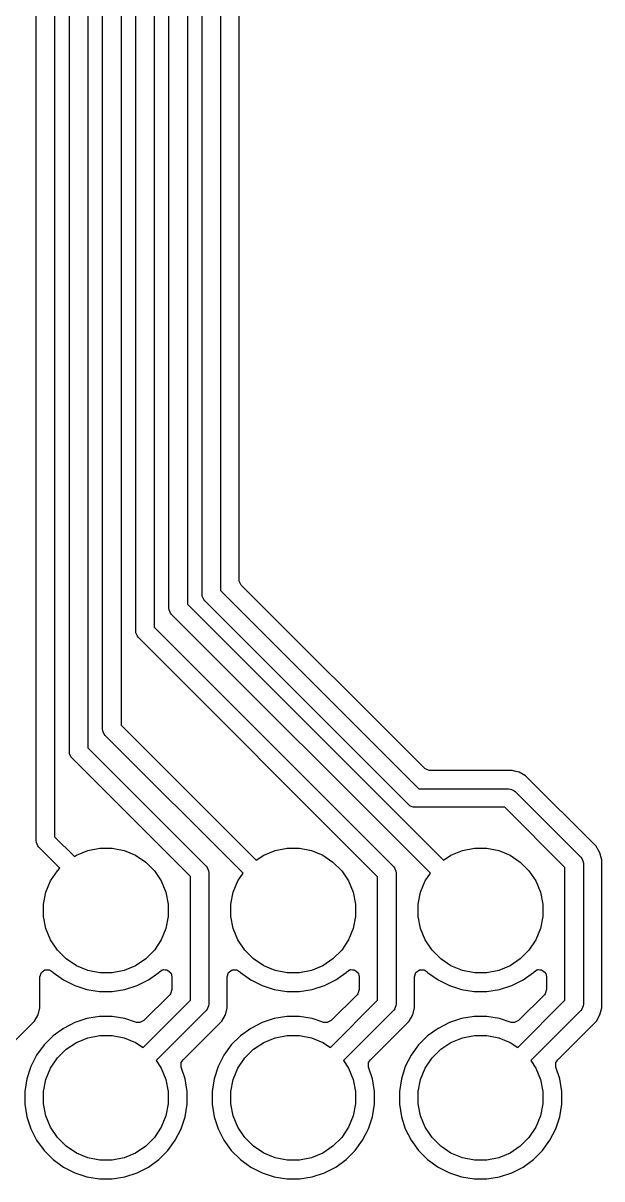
# Model space of a CAD drawing. Extents: x 0 to 130, y -140 to 0.
# Drawn here: x 22.51 to 30.36, y -126.5 to -110.83 of the extents above; entities that cross this region are included whole.
import ezdxf

# ---------------------------------------------------------------- set-up
doc = ezdxf.new("R2010")
doc.units = 0
doc.layers.add('BLACK', color=7, linetype='CONTINUOUS')

msp = doc.modelspace()

# ---------------------------------------------------------------- linework, layer by layer
at = {"layer": 'BLACK', "linetype": 'CONTINUOUS'}
for p, q in [((22.689, -121.914), (22.689, -78.992675)), ((22.939, -79.044451), (22.939, -121.862224)), ((23.139, -120.707649), (23.139, -79.179071)), ((23.389, -79.230846), (23.389, -120.655872)), ((23.589, -120.401), (23.589, -79.365466)), ((23.839, -79.417242), (23.839, -120.349223)), ((24.039, -119.073), (24.039, -79.551862)), ((24.289, -79.603638), (24.289, -119.021223)), ((24.489, -118.761), (24.489, -79.738258)), ((24.739, -79.790034), (24.739, -118.709223)), ((24.939, -118.574604), (24.939, -79.924654)), ((25.189, -79.97643), (25.189, -118.522828)), ((25.4395, -118.378059), (25.4395, -107.275327)), ((25.440719, -118.393546), (25.4395, -118.378059)), ((25.468496, -118.448063), (25.440719, -118.393546)), ((27.952937, -120.932504), (25.468496, -118.448063)), ((24.941402, -118.59899), (24.939, -118.574604)), ((24.960066, -118.64405), (24.941402, -118.59899)), ((24.960071, -118.644055), (24.960066, -118.64405)), ((24.975612, -118.662992), (24.960071, -118.644055)), ((25.189, -118.522828), (27.878172, -121.212)), ((24.491402, -118.785386), (24.489, -118.761)), ((24.510066, -118.830446), (24.491402, -118.785386)), ((24.739, -118.709223), (28.210105, -122.180328)), ((27.738008, -121.425388), (24.975612, -118.662992)), ((24.510071, -118.830451), (24.510066, -118.830446)), ((24.525612, -118.849388), (24.510071, -118.830451)), ((28.033328, -122.357105), (24.525612, -118.849388)), ((24.041402, -119.097386), (24.039, -119.073)), ((24.060066, -119.142446), (24.041402, -119.097386)), ((24.289, -119.021223), (27.532388, -122.264611)), ((24.060071, -119.142451), (24.060066, -119.142446)), ((24.075612, -119.161388), (24.060071, -119.142451)), ((27.319, -122.404776), (24.075612, -119.161388)), ((23.839, -120.349223), (25.670105, -122.180328)), ((23.591402, -120.425386), (23.589, -120.401)), ((23.591402, -120.425387), (23.591402, -120.425386)), ((23.596138, -120.436819), (23.591402, -120.425387)), ((23.610066, -120.470446), (23.596138, -120.436819)), ((23.610071, -120.470451), (23.610066, -120.470446)), ((23.625612, -120.489388), (23.610071, -120.470451)), ((25.493328, -122.357105), (23.625612, -120.489388)), ((23.389, -120.655872), (24.992388, -122.25926)), ((23.141402, -120.732035), (23.139, -120.707649)), ((23.141402, -120.732036), (23.141402, -120.732035)), ((23.146868, -120.745233), (23.141402, -120.732036)), ((23.160066, -120.777095), (23.146868, -120.745233)), ((23.160071, -120.7771), (23.160066, -120.777095)), ((23.175612, -120.796037), (23.160071, -120.7771)), ((24.779, -122.399425), (23.175612, -120.796037)), ((27.96475, -120.942593), (27.952937, -120.932504)), ((28.022941, -120.9615), (27.96475, -120.942593)), ((29.144435, -120.9615), (28.022941, -120.9615)), ((29.144436, -120.9615), (29.144435, -120.9615)), ((29.144438, -120.9615), (29.144436, -120.9615)), ((29.192184, -120.974294), (29.144438, -120.9615)), ((29.192185, -120.974294), (29.192184, -120.974294)), ((29.239934, -120.987088), (29.192185, -120.974294)), ((29.239941, -120.987091), (29.239934, -120.987088)), ((29.325563, -121.036525), (29.239941, -120.987091)), ((29.325563, -121.036526), (29.325563, -121.036525)), ((30.284475, -121.995437), (29.325563, -121.036526)), ((27.878172, -121.212), (29.095, -121.212)), ((29.095, -121.212), (29.119386, -121.214402)), ((29.119386, -121.214402), (29.119387, -121.214402)), ((29.119387, -121.214402), (29.132584, -121.219868)), ((29.132584, -121.219868), (29.164446, -121.233066)), ((29.164446, -121.233066), (29.164451, -121.233071)), ((29.164451, -121.233071), (29.183388, -121.248612)), ((29.183388, -121.248612), (30.072388, -122.137612)), ((27.756944, -121.440928), (27.738008, -121.425388)), ((27.75695, -121.440934), (27.756944, -121.440928)), ((27.788507, -121.454005), (27.75695, -121.440934)), ((27.802009, -121.459598), (27.788507, -121.454005)), ((27.80201, -121.459598), (27.802009, -121.459598)), ((27.826396, -121.462), (27.80201, -121.459598)), ((29.043224, -121.462), (27.826396, -121.462)), ((29.859, -122.277776), (29.043224, -121.462)), ((22.691402, -121.938386), (22.689, -121.914)), ((22.710066, -121.983446), (22.691402, -121.938386)), ((22.939, -121.862224), (23.206235, -122.129459)), ((22.710071, -121.983451), (22.710066, -121.983446)), ((22.725612, -122.002388), (22.710071, -121.983451)), ((23.010965, -122.287741), (22.725612, -122.002388)), ((23.233313, -122.111367), (23.387258, -122.047601)), ((23.387258, -122.047601), (23.550685, -122.015093)), ((23.550685, -122.015093), (23.717315, -122.015093)), ((23.717315, -122.015093), (23.880742, -122.047601)), ((23.880742, -122.047601), (24.034687, -122.111367)), ((25.773313, -122.111367), (25.927258, -122.047601)), ((25.927258, -122.047601), (26.090685, -122.015093)), ((26.090685, -122.015093), (26.257315, -122.015093)), ((26.257315, -122.015093), (26.420742, -122.047601)), ((26.420742, -122.047601), (26.574687, -122.111367)), ((28.313313, -122.111367), (28.467258, -122.047601)), ((28.467258, -122.047601), (28.630685, -122.015093)), ((28.630685, -122.015093), (28.797315, -122.015093)), ((28.797315, -122.015093), (28.960742, -122.047601)), ((28.960742, -122.047601), (29.114687, -122.111367)), ((30.293191, -122.010535), (30.284475, -121.995437)), ((30.299573, -122.021587), (30.293191, -122.010535)), ((30.310203, -122.04), (30.299573, -122.021587)), ((30.33391, -122.081062), (30.310203, -122.04)), ((30.33391, -122.081063), (30.33391, -122.081062)), ((30.355281, -122.160821), (30.33391, -122.081063)), ((23.206235, -122.129459), (23.233313, -122.111367)), ((24.034687, -122.111367), (24.173234, -122.203941)), ((24.173234, -122.203941), (24.291059, -122.321766)), ((24.992388, -122.25926), (25.007933, -122.278202)), ((25.670105, -122.180328), (25.773313, -122.111367)), ((26.574687, -122.111367), (26.713234, -122.203941)), ((26.713234, -122.203941), (26.831059, -122.321766)), ((28.210105, -122.180328), (28.313313, -122.111367)), ((29.114687, -122.111367), (29.253234, -122.203941)), ((29.253234, -122.203941), (29.371059, -122.321766)), ((30.072388, -122.137612), (30.087928, -122.156548)), ((30.087928, -122.156548), (30.087934, -122.156554)), ((30.087934, -122.156554), (30.106598, -122.201614)), ((30.106598, -122.201614), (30.109, -122.226)), ((30.109, -122.226), (30.109, -124.131)), ((30.3595, -122.176565), (30.355281, -122.160821)), ((30.3595, -124.180435), (30.3595, -122.176565)), ((22.884367, -122.460313), (22.976941, -122.321766)), ((22.976941, -122.321766), (23.010965, -122.287741)), ((24.291059, -122.321766), (24.383633, -122.460313)), ((24.779, -124.079223), (24.779, -122.399425)), ((25.007933, -122.278202), (25.007934, -122.278203)), ((25.007934, -122.278203), (25.026598, -122.323263)), ((25.026598, -122.323263), (25.029, -122.347649)), ((25.029, -122.347649), (25.029, -124.131)), ((25.424367, -122.460313), (25.493328, -122.357105)), ((26.831059, -122.321766), (26.923633, -122.460313)), ((27.319, -124.079223), (27.319, -122.404776)), ((27.532388, -122.264611), (27.547933, -122.283553)), ((27.547933, -122.283553), (27.547934, -122.283554)), ((27.547934, -122.283554), (27.553438, -122.296842)), ((27.553438, -122.296842), (27.566019, -122.327217)), ((27.566019, -122.327217), (27.566598, -122.328614)), ((27.566598, -122.328614), (27.569, -122.353)), ((27.569, -122.353), (27.569, -124.131)), ((27.964367, -122.460313), (28.033328, -122.357105)), ((29.371059, -122.321766), (29.463633, -122.460313)), ((29.859, -124.079223), (29.859, -122.277776)), ((22.820601, -122.614258), (22.884367, -122.460313)), ((24.383633, -122.460313), (24.447399, -122.614258)), ((25.360601, -122.614258), (25.424367, -122.460313)), ((26.923633, -122.460313), (26.987399, -122.614258)), ((27.900601, -122.614258), (27.964367, -122.460313)), ((29.463633, -122.460313), (29.527399, -122.614258)), ((22.788093, -122.777685), (22.820601, -122.614258)), ((24.447399, -122.614258), (24.479907, -122.777685)), ((25.328093, -122.777685), (25.360601, -122.614258)), ((26.987399, -122.614258), (27.019907, -122.777685)), ((27.868093, -122.777685), (27.900601, -122.614258)), ((29.527399, -122.614258), (29.559907, -122.777685)), ((22.788093, -122.944315), (22.788093, -122.777685)), ((24.479907, -122.777685), (24.479907, -122.944315)), ((25.328093, -122.944315), (25.328093, -122.777685)), ((27.019907, -122.777685), (27.019907, -122.944315)), ((27.868093, -122.944315), (27.868093, -122.777685)), ((29.559907, -122.777685), (29.559907, -122.944315)), ((22.820601, -123.107742), (22.788093, -122.944315)), ((24.479907, -122.944315), (24.447399, -123.107742)), ((25.360601, -123.107742), (25.328093, -122.944315)), ((27.019907, -122.944315), (26.987399, -123.107742)), ((27.900601, -123.107742), (27.868093, -122.944315)), ((29.559907, -122.944315), (29.527399, -123.107742)), ((22.884367, -123.261687), (22.820601, -123.107742)), ((24.447399, -123.107742), (24.383633, -123.261687)), ((25.424367, -123.261687), (25.360601, -123.107742)), ((26.987399, -123.107742), (26.923633, -123.261687)), ((27.964367, -123.261687), (27.900601, -123.107742)), ((29.527399, -123.107742), (29.463633, -123.261687)), ((22.976941, -123.400234), (22.884367, -123.261687)), ((24.383633, -123.261687), (24.291059, -123.400234)), ((25.516941, -123.400234), (25.424367, -123.261687)), ((26.923633, -123.261687), (26.831059, -123.400234)), ((28.056941, -123.400234), (27.964367, -123.261687)), ((29.463633, -123.261687), (29.371059, -123.400234)), ((23.094766, -123.518059), (22.976941, -123.400234)), ((24.291059, -123.400234), (24.173234, -123.518059)), ((25.634766, -123.518059), (25.516941, -123.400234)), ((26.831059, -123.400234), (26.713234, -123.518059)), ((28.174766, -123.518059), (28.056941, -123.400234)), ((29.371059, -123.400234), (29.253234, -123.518059)), ((22.758407, -123.703658), (22.807907, -123.667694)), ((22.807907, -123.667694), (22.869093, -123.667694)), ((22.869093, -123.667694), (22.908501, -123.691843)), ((23.233313, -123.610633), (23.094766, -123.518059)), ((23.387258, -123.674399), (23.233313, -123.610633)), ((24.034687, -123.610633), (23.880742, -123.674399)), ((24.173234, -123.518059), (24.034687, -123.610633)), ((24.380151, -123.68132), (24.398907, -123.667694)), ((24.398907, -123.667694), (24.406896, -123.667694)), ((24.406896, -123.667694), (24.414013, -123.664068)), ((24.414013, -123.664068), (24.436908, -123.667694)), ((24.436908, -123.667694), (24.460093, -123.667694)), ((24.460093, -123.667694), (24.466555, -123.672389)), ((25.298407, -123.703658), (25.347907, -123.667694)), ((25.347907, -123.667694), (25.409093, -123.667694)), ((25.409093, -123.667694), (25.448501, -123.691843)), ((25.773313, -123.610633), (25.634766, -123.518059)), ((25.927258, -123.674399), (25.773313, -123.610633)), ((26.574687, -123.610633), (26.420742, -123.674399)), ((26.713234, -123.518059), (26.574687, -123.610633)), ((26.920151, -123.68132), (26.938907, -123.667694)), ((26.938907, -123.667694), (26.946896, -123.667694)), ((26.946896, -123.667694), (26.954013, -123.664068)), ((26.954013, -123.664068), (26.976908, -123.667694)), ((26.976908, -123.667694), (27.000093, -123.667694)), ((27.000093, -123.667694), (27.006555, -123.672389)), ((27.838407, -123.703658), (27.887907, -123.667694)), ((27.887907, -123.667694), (27.949093, -123.667694)), ((27.949093, -123.667694), (27.988501, -123.691843)), ((28.313313, -123.610633), (28.174766, -123.518059)), ((28.467258, -123.674399), (28.313313, -123.610633)), ((29.114687, -123.610633), (28.960742, -123.674399)), ((29.253234, -123.518059), (29.114687, -123.610633)), ((29.460151, -123.68132), (29.478907, -123.667694)), ((29.478907, -123.667694), (29.486896, -123.667694)), ((29.486896, -123.667694), (29.494013, -123.664068)), ((29.494013, -123.664068), (29.516908, -123.667694)), ((29.516908, -123.667694), (29.540093, -123.667694)), ((29.540093, -123.667694), (29.546555, -123.672389)), ((22.7395, -123.761849), (22.758407, -123.703658)), ((22.7395, -124.180435), (22.7395, -123.761849)), ((22.908501, -123.691843), (22.917072, -123.700414)), ((22.917072, -123.700414), (23.057212, -123.802232)), ((23.057212, -123.802232), (23.211555, -123.880873)), ((23.550685, -123.706907), (23.387258, -123.674399)), ((23.717315, -123.706907), (23.550685, -123.706907)), ((23.880742, -123.674399), (23.717315, -123.706907)), ((24.056445, -123.880873), (24.210788, -123.802232)), ((24.210788, -123.802232), (24.350928, -123.700414)), ((24.350928, -123.700414), (24.359498, -123.691843)), ((24.359498, -123.691843), (24.380151, -123.68132)), ((24.466555, -123.672389), (24.474445, -123.673639)), ((24.474445, -123.673639), (24.490836, -123.69003)), ((24.490836, -123.69003), (24.509593, -123.703658)), ((24.509593, -123.703658), (24.512061, -123.711255)), ((24.512061, -123.711255), (24.51771, -123.716904)), ((24.51771, -123.716904), (24.5285, -123.761849)), ((24.5285, -123.761849), (24.5285, -123.934455)), ((25.2795, -123.761849), (25.298407, -123.703658)), ((25.2795, -124.180435), (25.2795, -123.761849)), ((25.448501, -123.691843), (25.457072, -123.700414)), ((25.457072, -123.700414), (25.597212, -123.802232)), ((25.597212, -123.802232), (25.751555, -123.880873)), ((26.090685, -123.706907), (25.927258, -123.674399)), ((26.257315, -123.706907), (26.090685, -123.706907)), ((26.420742, -123.674399), (26.257315, -123.706907)), ((26.596445, -123.880873), (26.750788, -123.802232)), ((26.750788, -123.802232), (26.890928, -123.700414)), ((26.890928, -123.700414), (26.899498, -123.691843)), ((26.899498, -123.691843), (26.920151, -123.68132)), ((27.006555, -123.672389), (27.014445, -123.673639)), ((27.014445, -123.673639), (27.030836, -123.69003)), ((27.030836, -123.69003), (27.049593, -123.703658)), ((27.049593, -123.703658), (27.052061, -123.711255)), ((27.052061, -123.711255), (27.05771, -123.716904)), ((27.05771, -123.716904), (27.0685, -123.761849)), ((27.0685, -123.761849), (27.0685, -123.934455)), ((27.8195, -123.761849), (27.838407, -123.703658)), ((27.8195, -124.180435), (27.8195, -123.761849)), ((27.988501, -123.691843), (27.997072, -123.700414)), ((27.997072, -123.700414), (28.137212, -123.802232)), ((28.137212, -123.802232), (28.291555, -123.880873)), ((28.630685, -123.706907), (28.467258, -123.674399)), ((28.797315, -123.706907), (28.630685, -123.706907)), ((28.960742, -123.674399), (28.797315, -123.706907)), ((29.136445, -123.880873), (29.290788, -123.802232)), ((29.290788, -123.802232), (29.430928, -123.700414)), ((29.430928, -123.700414), (29.439498, -123.691843)), ((29.439498, -123.691843), (29.460151, -123.68132)), ((29.546555, -123.672389), (29.554445, -123.673639)), ((29.554445, -123.673639), (29.570836, -123.69003)), ((29.570836, -123.69003), (29.589593, -123.703658)), ((29.589593, -123.703658), (29.592061, -123.711255)), ((29.592061, -123.711255), (29.59771, -123.716904)), ((29.59771, -123.716904), (29.6085, -123.761849)), ((29.6085, -123.761849), (29.6085, -123.934455)), ((23.211555, -123.880873), (23.211557, -123.880873)), ((23.211557, -123.880873), (23.211558, -123.880874)), ((23.211558, -123.880874), (23.211561, -123.880876)), ((23.211561, -123.880876), (23.376293, -123.934401)), ((23.376293, -123.934401), (23.376297, -123.934402)), ((23.376297, -123.934402), (23.547386, -123.9615)), ((23.547386, -123.9615), (23.547389, -123.9615)), ((23.547389, -123.9615), (23.720614, -123.9615)), ((23.720614, -123.9615), (23.891702, -123.934402)), ((23.891702, -123.934402), (23.891706, -123.934401)), ((23.891706, -123.934401), (24.056438, -123.880876)), ((24.056438, -123.880876), (24.05644, -123.880874)), ((24.05644, -123.880874), (24.056445, -123.880873)), ((24.5285, -123.934455), (24.509593, -123.992646)), ((25.751555, -123.880873), (25.751557, -123.880873)), ((25.751557, -123.880873), (25.751558, -123.880874)), ((25.751558, -123.880874), (25.751561, -123.880876)), ((25.751561, -123.880876), (25.916293, -123.934401)), ((25.916293, -123.934401), (25.916297, -123.934402)), ((25.916297, -123.934402), (26.087386, -123.9615)), ((26.087386, -123.9615), (26.087389, -123.9615)), ((26.087389, -123.9615), (26.260614, -123.9615)), ((26.260614, -123.9615), (26.431702, -123.934402)), ((26.431702, -123.934402), (26.431706, -123.934401)), ((26.431706, -123.934401), (26.596438, -123.880876)), ((26.596438, -123.880876), (26.59644, -123.880874)), ((26.59644, -123.880874), (26.596445, -123.880873)), ((27.0685, -123.934455), (27.049593, -123.992646)), ((28.291555, -123.880873), (28.291557, -123.880873)), ((28.291557, -123.880873), (28.291558, -123.880874)), ((28.291558, -123.880874), (28.291561, -123.880876)), ((28.291561, -123.880876), (28.456293, -123.934401)), ((28.456293, -123.934401), (28.456297, -123.934402)), ((28.456297, -123.934402), (28.627386, -123.9615)), ((28.627386, -123.9615), (28.627389, -123.9615)), ((28.627389, -123.9615), (28.800614, -123.9615)), ((28.800614, -123.9615), (28.971702, -123.934402)), ((28.971702, -123.934402), (28.971706, -123.934401)), ((28.971706, -123.934401), (29.136438, -123.880876)), ((29.136438, -123.880876), (29.13644, -123.880874)), ((29.13644, -123.880874), (29.136445, -123.880873)), ((29.6085, -123.934455), (29.589593, -123.992646)), ((24.137895, -124.720328), (24.779, -124.079223)), ((24.499503, -124.004459), (24.149451, -124.35451)), ((24.509593, -123.992646), (24.499503, -124.004459)), ((25.029, -124.131), (25.026598, -124.155386)), ((26.677895, -124.720328), (27.319, -124.079223)), ((27.039503, -124.004459), (26.689451, -124.35451)), ((27.049593, -123.992646), (27.039503, -124.004459)), ((27.569, -124.131), (27.566598, -124.155386)), ((29.217895, -124.720328), (29.859, -124.079223)), ((29.579503, -124.004459), (29.229451, -124.35451)), ((29.589593, -123.992646), (29.579503, -124.004459)), ((30.109, -124.131), (30.106598, -124.155386)), ((22.664475, -124.361562), (22.71391, -124.275938)), ((22.71391, -124.275938), (22.7395, -124.180435)), ((24.992388, -124.219389), (24.314671, -124.897104)), ((25.007933, -124.200447), (24.992388, -124.219389)), ((25.007934, -124.200446), (25.007933, -124.200447)), ((25.026598, -124.155386), (25.007934, -124.200446)), ((25.204475, -124.361562), (25.25391, -124.275938)), ((25.25391, -124.275938), (25.2795, -124.180435)), ((27.532388, -124.219389), (26.854671, -124.897104)), ((27.547933, -124.200447), (27.532388, -124.219389)), ((27.547934, -124.200446), (27.547933, -124.200447)), ((27.566598, -124.155386), (27.547934, -124.200446)), ((27.744475, -124.361562), (27.79391, -124.275938)), ((27.79391, -124.275938), (27.8195, -124.180435)), ((30.072388, -124.219389), (29.394671, -124.897104)), ((30.087933, -124.200447), (30.072388, -124.219389)), ((30.087934, -124.200446), (30.087933, -124.200447)), ((30.106598, -124.155386), (30.087934, -124.200446)), ((30.284475, -124.361562), (30.33391, -124.275938)), ((30.33391, -124.275938), (30.3595, -124.180435)), ((22.14049, -124.885546), (22.664475, -124.361563)), ((22.664474, -124.361563), (22.664475, -124.361562)), ((22.664475, -124.361563), (22.664474, -124.361563)), ((23.211558, -124.381125), (23.057214, -124.459766)), ((23.211561, -124.381123), (23.211558, -124.381125)), ((23.376293, -124.327598), (23.211561, -124.381123)), ((23.376297, -124.327597), (23.376293, -124.327598)), ((23.547386, -124.3005), (23.376297, -124.327597)), ((23.547389, -124.3005), (23.547386, -124.3005)), ((23.720611, -124.3005), (23.547389, -124.3005)), ((23.720614, -124.3005), (23.720611, -124.3005)), ((23.891702, -124.327597), (23.720614, -124.3005)), ((23.891706, -124.327598), (23.891702, -124.327597)), ((24.048855, -124.37866), (23.891706, -124.327598)), ((24.094935, -124.382287), (24.048855, -124.37866)), ((24.149451, -124.35451), (24.094935, -124.382287)), ((24.68049, -124.885546), (25.204475, -124.361563)), ((25.204474, -124.361563), (25.204475, -124.361562)), ((25.204475, -124.361563), (25.204474, -124.361563)), ((25.751558, -124.381125), (25.597214, -124.459766)), ((25.751561, -124.381123), (25.751558, -124.381125)), ((25.916293, -124.327598), (25.751561, -124.381123)), ((25.916297, -124.327597), (25.916293, -124.327598)), ((26.087386, -124.3005), (25.916297, -124.327597)), ((26.087389, -124.3005), (26.087386, -124.3005)), ((26.260611, -124.3005), (26.087389, -124.3005)), ((26.260614, -124.3005), (26.260611, -124.3005)), ((26.431702, -124.327597), (26.260614, -124.3005)), ((26.431706, -124.327598), (26.431702, -124.327597)), ((26.588855, -124.37866), (26.431706, -124.327598)), ((26.634935, -124.382287), (26.588855, -124.37866)), ((26.689451, -124.35451), (26.634935, -124.382287)), ((27.22049, -124.885546), (27.744475, -124.361563)), ((27.744474, -124.361563), (27.744475, -124.361562)), ((27.744475, -124.361563), (27.744474, -124.361563)), ((28.291558, -124.381125), (28.137214, -124.459766)), ((28.291561, -124.381123), (28.291558, -124.381125)), ((28.456293, -124.327598), (28.291561, -124.381123)), ((28.456297, -124.327597), (28.456293, -124.327598)), ((28.627386, -124.3005), (28.456297, -124.327597)), ((28.627389, -124.3005), (28.627386, -124.3005)), ((28.800611, -124.3005), (28.627389, -124.3005)), ((28.800614, -124.3005), (28.800611, -124.3005)), ((28.971702, -124.327597), (28.800614, -124.3005)), ((28.971706, -124.327598), (28.971702, -124.327597)), ((29.128855, -124.37866), (28.971706, -124.327598)), ((29.174935, -124.382287), (29.128855, -124.37866)), ((29.229451, -124.35451), (29.174935, -124.382287)), ((29.76049, -124.885546), (30.284475, -124.361563)), ((30.284474, -124.361563), (30.284475, -124.361562)), ((30.284475, -124.361563), (30.284474, -124.361563)), ((22.917073, -124.561585), (22.794585, -124.684073)), ((23.057214, -124.459766), (22.917073, -124.561585)), ((23.233313, -124.651367), (23.387258, -124.587601)), ((23.387258, -124.587601), (23.550685, -124.555093)), ((23.550685, -124.555093), (23.717315, -124.555093)), ((23.717315, -124.555093), (23.880742, -124.587601)), ((23.880742, -124.587601), (24.034687, -124.651367)), ((25.457073, -124.561585), (25.334585, -124.684073)), ((25.597214, -124.459766), (25.457073, -124.561585)), ((25.773313, -124.651367), (25.927258, -124.587601)), ((25.927258, -124.587601), (26.090685, -124.555093)), ((26.090685, -124.555093), (26.257315, -124.555093)), ((26.257315, -124.555093), (26.420742, -124.587601)), ((26.420742, -124.587601), (26.574687, -124.651367)), ((27.997073, -124.561585), (27.874585, -124.684073)), ((28.137214, -124.459766), (27.997073, -124.561585)), ((28.313313, -124.651367), (28.467258, -124.587601)), ((28.467258, -124.587601), (28.630685, -124.555093)), ((28.630685, -124.555093), (28.797315, -124.555093)), ((28.797315, -124.555093), (28.960742, -124.587601)), ((28.960742, -124.587601), (29.114687, -124.651367)), ((22.794585, -124.684073), (22.692766, -124.824214)), ((22.976941, -124.861766), (23.094766, -124.743941)), ((23.094766, -124.743941), (23.233313, -124.651367)), ((24.034687, -124.651367), (24.137895, -124.720328)), ((25.334585, -124.684073), (25.232766, -124.824214)), ((25.516941, -124.861766), (25.634766, -124.743941)), ((25.634766, -124.743941), (25.773313, -124.651367)), ((26.574687, -124.651367), (26.677895, -124.720328)), ((27.874585, -124.684073), (27.772766, -124.824214)), ((28.056941, -124.861766), (28.174766, -124.743941)), ((28.174766, -124.743941), (28.313313, -124.651367)), ((29.114687, -124.651367), (29.217895, -124.720328)), ((22.692766, -124.824214), (22.614125, -124.978558)), ((22.884367, -125.000313), (22.976941, -124.861766)), ((24.314671, -124.897104), (24.383633, -125.000313)), ((24.656338, -124.924958), (24.68049, -124.885546)), ((24.656339, -124.986143), (24.656338, -124.924958)), ((25.232766, -124.824214), (25.154125, -124.978558)), ((25.424367, -125.000313), (25.516941, -124.861766)), ((26.854671, -124.897104), (26.923633, -125.000313)), ((27.196338, -124.924958), (27.22049, -124.885546)), ((27.196339, -124.986143), (27.196338, -124.924958)), ((27.772766, -124.824214), (27.694125, -124.978558)), ((27.964367, -125.000313), (28.056941, -124.861766)), ((29.394671, -124.897104), (29.463633, -125.000313)), ((29.736338, -124.924958), (29.76049, -124.885546)), ((29.736339, -124.986143), (29.736338, -124.924958)), ((22.614123, -124.978561), (22.560598, -125.143293)), ((22.614125, -124.978558), (22.614123, -124.978561)), ((22.820601, -125.154258), (22.884367, -125.000313)), ((24.383633, -125.000313), (24.447399, -125.154258)), ((24.707401, -125.143293), (24.656339, -124.986143)), ((25.154123, -124.978561), (25.100598, -125.143293)), ((25.154125, -124.978558), (25.154123, -124.978561)), ((25.360601, -125.154258), (25.424367, -125.000313)), ((26.923633, -125.000313), (26.987399, -125.154258)), ((27.247401, -125.143293), (27.196339, -124.986143)), ((27.694123, -124.978561), (27.640598, -125.143293)), ((27.694125, -124.978558), (27.694123, -124.978561)), ((27.900601, -125.154258), (27.964367, -125.000313)), ((29.463633, -125.000313), (29.527399, -125.154258)), ((29.787401, -125.143293), (29.736339, -124.986143)), ((22.560597, -125.143297), (22.5335, -125.314385)), ((22.560598, -125.143293), (22.560597, -125.143297)), ((22.788093, -125.317685), (22.820601, -125.154258)), ((24.447399, -125.154258), (24.479907, -125.317685)), ((24.707402, -125.143297), (24.707401, -125.143293)), ((24.7345, -125.314385), (24.707402, -125.143297)), ((25.100597, -125.143297), (25.0735, -125.314385)), ((25.100598, -125.143293), (25.100597, -125.143297)), ((25.328093, -125.317685), (25.360601, -125.154258)), ((26.987399, -125.154258), (27.019907, -125.317685)), ((27.247402, -125.143297), (27.247401, -125.143293)), ((27.2745, -125.314385), (27.247402, -125.143297)), ((27.640597, -125.143297), (27.6135, -125.314385)), ((27.640598, -125.143293), (27.640597, -125.143297)), ((27.868093, -125.317685), (27.900601, -125.154258)), ((29.527399, -125.154258), (29.559907, -125.317685)), ((29.787402, -125.143297), (29.787401, -125.143293)), ((29.8145, -125.314385), (29.787402, -125.143297)), ((22.5335, -125.314385), (22.5335, -125.487614)), ((22.788093, -125.484315), (22.788093, -125.317685)), ((24.479907, -125.317685), (24.479907, -125.484315)), ((24.7345, -125.487614), (24.7345, -125.314385)), ((25.0735, -125.314385), (25.0735, -125.487614)), ((25.328093, -125.484315), (25.328093, -125.317685)), ((27.019907, -125.317685), (27.019907, -125.484315)), ((27.2745, -125.487614), (27.2745, -125.314385)), ((27.6135, -125.314385), (27.6135, -125.487614)), ((27.868093, -125.484315), (27.868093, -125.317685)), ((29.559907, -125.317685), (29.559907, -125.484315)), ((29.8145, -125.487614), (29.8145, -125.314385)), ((22.5335, -125.487614), (22.560597, -125.658702)), ((22.820601, -125.647742), (22.788093, -125.484315)), ((24.479907, -125.484315), (24.447399, -125.647742)), ((24.707402, -125.658702), (24.7345, -125.487614)), ((25.0735, -125.487614), (25.100597, -125.658702)), ((25.360601, -125.647742), (25.328093, -125.484315)), ((27.019907, -125.484315), (26.987399, -125.647742)), ((27.247402, -125.658702), (27.2745, -125.487614)), ((27.6135, -125.487614), (27.640597, -125.658702)), ((27.900601, -125.647742), (27.868093, -125.484315)), ((29.559907, -125.484315), (29.527399, -125.647742)), ((29.787402, -125.658702), (29.8145, -125.487614)), ((22.560597, -125.658702), (22.560598, -125.658706)), ((22.560598, -125.658706), (22.614123, -125.823438)), ((22.884367, -125.801687), (22.820601, -125.647742)), ((24.447399, -125.647742), (24.383633, -125.801687)), ((24.653876, -125.823438), (24.707401, -125.658706)), ((24.707401, -125.658706), (24.707402, -125.658702)), ((25.100597, -125.658702), (25.100598, -125.658706)), ((25.100598, -125.658706), (25.154123, -125.823438)), ((25.424367, -125.801687), (25.360601, -125.647742)), ((26.987399, -125.647742), (26.923633, -125.801687)), ((27.193876, -125.823438), (27.247401, -125.658706)), ((27.247401, -125.658706), (27.247402, -125.658702)), ((27.640597, -125.658702), (27.640598, -125.658706)), ((27.640598, -125.658706), (27.694123, -125.823438)), ((27.964367, -125.801687), (27.900601, -125.647742)), ((29.527399, -125.647742), (29.463633, -125.801687)), ((29.733876, -125.823438), (29.787401, -125.658706)), ((29.787401, -125.658706), (29.787402, -125.658702)), ((22.614123, -125.823438), (22.614125, -125.823441)), ((22.614125, -125.823441), (22.691156, -125.974626)), ((22.976941, -125.940234), (22.884367, -125.801687)), ((24.383633, -125.801687), (24.291059, -125.940234)), ((24.575232, -125.977788), (24.653873, -125.823445)), ((24.653873, -125.823445), (24.653874, -125.82344)), ((24.653874, -125.82344), (24.653876, -125.823438)), ((25.154123, -125.823438), (25.154125, -125.823441)), ((25.154125, -125.823441), (25.231156, -125.974626)), ((25.516941, -125.940234), (25.424367, -125.801687)), ((26.923633, -125.801687), (26.831059, -125.940234)), ((27.115232, -125.977788), (27.193873, -125.823445)), ((27.193873, -125.823445), (27.193874, -125.82344)), ((27.193874, -125.82344), (27.193876, -125.823438)), ((27.694123, -125.823438), (27.694125, -125.823441)), ((27.694125, -125.823441), (27.771156, -125.974626)), ((28.056941, -125.940234), (27.964367, -125.801687)), ((29.463633, -125.801687), (29.371059, -125.940234)), ((29.655232, -125.977788), (29.733873, -125.823445)), ((29.733873, -125.823445), (29.733874, -125.82344)), ((29.733874, -125.82344), (29.733876, -125.823438)), ((22.691156, -125.974626), (22.692768, -125.977788)), ((22.692768, -125.977788), (22.794586, -126.117928)), ((23.094766, -126.058059), (22.976941, -125.940234)), ((24.291059, -125.940234), (24.173234, -126.058059)), ((24.473414, -126.117928), (24.575232, -125.977788)), ((25.231156, -125.974626), (25.232768, -125.977788)), ((25.232768, -125.977788), (25.334586, -126.117928)), ((25.634766, -126.058059), (25.516941, -125.940234)), ((26.831059, -125.940234), (26.713234, -126.058059)), ((27.013414, -126.117928), (27.115232, -125.977788)), ((27.771156, -125.974626), (27.772768, -125.977788)), ((27.772768, -125.977788), (27.874586, -126.117928)), ((28.174766, -126.058059), (28.056941, -125.940234)), ((29.371059, -125.940234), (29.253234, -126.058059)), ((29.553414, -126.117928), (29.655232, -125.977788)), ((22.794586, -126.117928), (22.917072, -126.240414)), ((23.233313, -126.150633), (23.094766, -126.058059)), ((23.387258, -126.214399), (23.233313, -126.150633)), ((24.034687, -126.150633), (23.880742, -126.214399)), ((24.173234, -126.058059), (24.034687, -126.150633)), ((24.350928, -126.240414), (24.473414, -126.117928)), ((25.334586, -126.117928), (25.457072, -126.240414)), ((25.773313, -126.150633), (25.634766, -126.058059)), ((25.927258, -126.214399), (25.773313, -126.150633)), ((26.574687, -126.150633), (26.420742, -126.214399)), ((26.713234, -126.058059), (26.574687, -126.150633)), ((26.890928, -126.240414), (27.013414, -126.117928)), ((27.874586, -126.117928), (27.997072, -126.240414)), ((28.313313, -126.150633), (28.174766, -126.058059)), ((28.467258, -126.214399), (28.313313, -126.150633)), ((29.114687, -126.150633), (28.960742, -126.214399)), ((29.253234, -126.058059), (29.114687, -126.150633)), ((29.430928, -126.240414), (29.553414, -126.117928)), ((22.917072, -126.240414), (23.057212, -126.342232)), ((23.550685, -126.246907), (23.387258, -126.214399)), ((23.717315, -126.246907), (23.550685, -126.246907)), ((23.880742, -126.214399), (23.717315, -126.246907)), ((24.210788, -126.342232), (24.350928, -126.240414)), ((25.457072, -126.240414), (25.597212, -126.342232)), ((26.090685, -126.246907), (25.927258, -126.214399)), ((26.257315, -126.246907), (26.090685, -126.246907)), ((26.420742, -126.214399), (26.257315, -126.246907)), ((26.750788, -126.342232), (26.890928, -126.240414)), ((27.997072, -126.240414), (28.137212, -126.342232)), ((28.630685, -126.246907), (28.467258, -126.214399)), ((28.797315, -126.246907), (28.630685, -126.246907)), ((28.960742, -126.214399), (28.797315, -126.246907)), ((29.290788, -126.342232), (29.430928, -126.240414)), ((23.057212, -126.342232), (23.211555, -126.420873)), ((23.211555, -126.420873), (23.211557, -126.420873)), ((23.211557, -126.420873), (23.211558, -126.420874)), ((23.211558, -126.420874), (23.211561, -126.420876)), ((23.211561, -126.420876), (23.376293, -126.474401)), ((23.376293, -126.474401), (23.376297, -126.474402)), ((23.376297, -126.474402), (23.547386, -126.5015)), ((23.720614, -126.5015), (23.891702, -126.474402)), ((23.891702, -126.474402), (23.891706, -126.474401)), ((23.891706, -126.474401), (24.056438, -126.420876)), ((24.056438, -126.420876), (24.05644, -126.420874)), ((24.05644, -126.420874), (24.056445, -126.420873)), ((24.056445, -126.420873), (24.210788, -126.342232)), ((25.597212, -126.342232), (25.751555, -126.420873)), ((25.751555, -126.420873), (25.751557, -126.420873)), ((25.751557, -126.420873), (25.751558, -126.420874)), ((25.751558, -126.420874), (25.751561, -126.420876)), ((25.751561, -126.420876), (25.916293, -126.474401)), ((25.916293, -126.474401), (25.916297, -126.474402)), ((25.916297, -126.474402), (26.087386, -126.5015)), ((26.260614, -126.5015), (26.431702, -126.474402)), ((26.431702, -126.474402), (26.431706, -126.474401)), ((26.431706, -126.474401), (26.596438, -126.420876)), ((26.596438, -126.420876), (26.59644, -126.420874)), ((26.59644, -126.420874), (26.596445, -126.420873)), ((26.596445, -126.420873), (26.750788, -126.342232)), ((28.137212, -126.342232), (28.291555, -126.420873)), ((28.291555, -126.420873), (28.291557, -126.420873)), ((28.291557, -126.420873), (28.291558, -126.420874)), ((28.291558, -126.420874), (28.291561, -126.420876)), ((28.291561, -126.420876), (28.456293, -126.474401)), ((28.456293, -126.474401), (28.456297, -126.474402)), ((28.456297, -126.474402), (28.627386, -126.5015)), ((28.800614, -126.5015), (28.971702, -126.474402)), ((28.971702, -126.474402), (28.971706, -126.474401)), ((28.971706, -126.474401), (29.136438, -126.420876)), ((29.136438, -126.420876), (29.13644, -126.420874)), ((29.13644, -126.420874), (29.136445, -126.420873)), ((29.136445, -126.420873), (29.290788, -126.342232)), ((23.547386, -126.5015), (23.547389, -126.5015)), ((23.547389, -126.5015), (23.720614, -126.5015)), ((26.087386, -126.5015), (26.087389, -126.5015)), ((26.087389, -126.5015), (26.260614, -126.5015)), ((28.627386, -126.5015), (28.627389, -126.5015)), ((28.627389, -126.5015), (28.800614, -126.5015))]:
    msp.add_line(p, q, dxfattribs=at)

doc.saveas('drawing.dxf')
